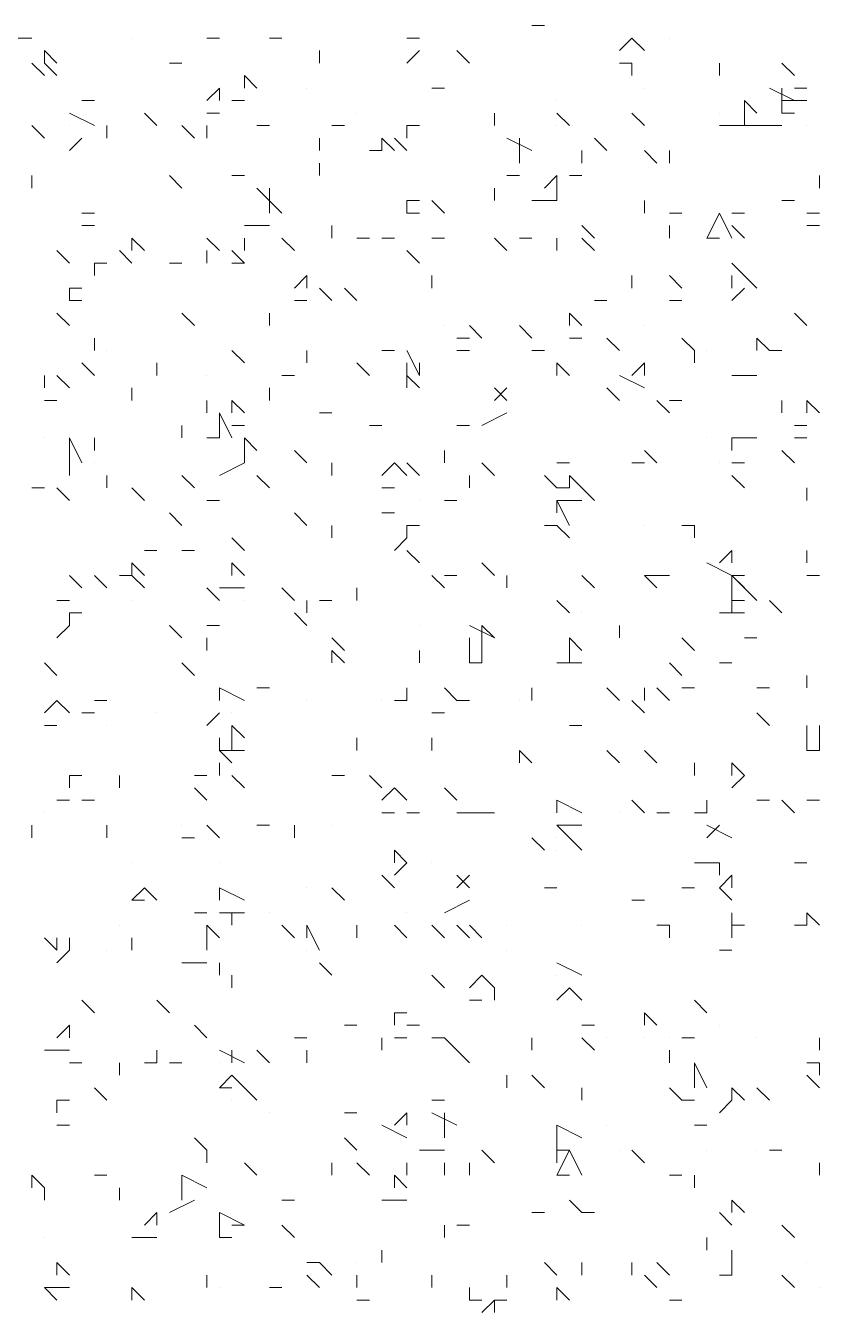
# Model space of a CAD drawing. Header units: millimetres. Extents: x 2928 to 3112, y 1220 to 1280.
# Drawn here: x 3001.0472 to 3001.2588, y 1263.9389 to 1264.2806 of the extents above; entities that cross this region are included whole.
import ezdxf

# ---------------------------------------------------------------- set-up
doc = ezdxf.new("R2010")
doc.units = ezdxf.units.MM

msp = doc.modelspace()

# ---------------------------------------------------------------- linework, layer by layer
at = {"color": 92, "linetype": 'Continuous', "lineweight": 5, "true_color": 0x00b800}
for points in [[(3001.18551, 1264.28062), (3001.18217, 1264.28062), (3001.18217, 1264.28062)], [(3001.04217, 1264.27728), (3001.04884, 1264.27728), (3001.04884, 1264.27728)], [(3001.09884, 1264.27728), (3001.0955, 1264.27728), (3001.0955, 1264.27728)], [(3001.1155, 1264.27728), (3001.11217, 1264.27728), (3001.11217, 1264.27728)], [(3001.14884, 1264.27728), (3001.15217, 1264.27728), (3001.15217, 1264.27728)], [(3001.20884, 1264.27728), (3001.20551, 1264.27395), (3001.20551, 1264.27395)], [(3001.20884, 1264.27728), (3001.21217, 1264.27395), (3001.21217, 1264.27395)], [(3001.05217, 1264.27395), (3001.0555, 1264.27062), (3001.0555, 1264.27062)], [(3001.05217, 1264.27395), (3001.05217, 1264.27062), (3001.05217, 1264.27062)], [(3001.1255, 1264.27062), (3001.1255, 1264.27395), (3001.1255, 1264.27395)], [(3001.14884, 1264.27062), (3001.15217, 1264.27395), (3001.15217, 1264.27395)], [(3001.16551, 1264.27062), (3001.16217, 1264.27395), (3001.16217, 1264.27395)], [(3001.04884, 1264.27062), (3001.05217, 1264.26728), (3001.05217, 1264.26728)], [(3001.0555, 1264.26728), (3001.05217, 1264.27062), (3001.05217, 1264.27062)], [(3001.08884, 1264.27062), (3001.0855, 1264.27062), (3001.0855, 1264.27062)], [(3001.20551, 1264.27062), (3001.20884, 1264.27062), (3001.20884, 1264.27062)], [(3001.20884, 1264.26728), (3001.20884, 1264.27062), (3001.20884, 1264.27062)], [(3001.23217, 1264.26728), (3001.23217, 1264.27062), (3001.23217, 1264.27062)], [(3001.25217, 1264.26728), (3001.24884, 1264.27062), (3001.24884, 1264.27062)], [(3001.1055, 1264.26728), (3001.10884, 1264.26395), (3001.10884, 1264.26395)], [(3001.1055, 1264.26728), (3001.1055, 1264.26395), (3001.1055, 1264.26395)], [(3001.09884, 1264.26395), (3001.0955, 1264.26062), (3001.0955, 1264.26062)], [(3001.09884, 1264.26395), (3001.09884, 1264.26062), (3001.09884, 1264.26062)], [(3001.09884, 1264.26062), (3001.09884, 1264.26395), (3001.09884, 1264.26395)], [(3001.15884, 1264.26395), (3001.15551, 1264.26395), (3001.15551, 1264.26395)], [(3001.24551, 1264.26395), (3001.25217, 1264.26062), (3001.25217, 1264.26062)], [(3001.24884, 1264.26395), (3001.24884, 1264.25728), (3001.24884, 1264.25728)], [(3001.25551, 1264.26395), (3001.25217, 1264.26395), (3001.25217, 1264.26395)], [(3001.0655, 1264.26062), (3001.06217, 1264.26062), (3001.06217, 1264.26062)], [(3001.10217, 1264.26062), (3001.1055, 1264.26062), (3001.1055, 1264.26062)], [(3001.23884, 1264.26062), (3001.24217, 1264.25728), (3001.24217, 1264.25728)], [(3001.23884, 1264.26062), (3001.23884, 1264.25395), (3001.23884, 1264.25395)], [(3001.24884, 1264.26062), (3001.25551, 1264.26062), (3001.25551, 1264.26062)], [(3001.05884, 1264.25728), (3001.0655, 1264.25395), (3001.0655, 1264.25395)], [(3001.08217, 1264.25395), (3001.07884, 1264.25728), (3001.07884, 1264.25728)], [(3001.0955, 1264.25728), (3001.09884, 1264.25728), (3001.09884, 1264.25728)], [(3001.17217, 1264.25395), (3001.17217, 1264.25728), (3001.17217, 1264.25728)], [(3001.19217, 1264.25395), (3001.18884, 1264.25728), (3001.18884, 1264.25728)], [(3001.21217, 1264.25395), (3001.20884, 1264.25728), (3001.20884, 1264.25728)], [(3001.25217, 1264.25728), (3001.24884, 1264.25728), (3001.24884, 1264.25728)], [(3001.05217, 1264.25062), (3001.04884, 1264.25395), (3001.04884, 1264.25395)], [(3001.06884, 1264.25062), (3001.06884, 1264.25395), (3001.06884, 1264.25395)], [(3001.09217, 1264.25062), (3001.08884, 1264.25395), (3001.08884, 1264.25395)], [(3001.0955, 1264.25062), (3001.0955, 1264.25395), (3001.0955, 1264.25395)], [(3001.11217, 1264.25395), (3001.10884, 1264.25395), (3001.10884, 1264.25395)], [(3001.13217, 1264.25395), (3001.12884, 1264.25395), (3001.12884, 1264.25395)], [(3001.15217, 1264.25395), (3001.14884, 1264.25395), (3001.14884, 1264.25395)], [(3001.14884, 1264.25062), (3001.14884, 1264.25395), (3001.14884, 1264.25395)], [(3001.23551, 1264.25395), (3001.23217, 1264.25395), (3001.23217, 1264.25395)], [(3001.23551, 1264.25395), (3001.24217, 1264.25395), (3001.24217, 1264.25395)], [(3001.24217, 1264.25395), (3001.24884, 1264.25395), (3001.24884, 1264.25395)], [(3001.05884, 1264.24728), (3001.06217, 1264.25062), (3001.06217, 1264.25062)], [(3001.1255, 1264.24728), (3001.1255, 1264.25062), (3001.1255, 1264.25062)], [(3001.14217, 1264.25062), (3001.14551, 1264.24728), (3001.14551, 1264.24728)], [(3001.14217, 1264.25062), (3001.14217, 1264.24728), (3001.14217, 1264.24728)], [(3001.14884, 1264.24728), (3001.14551, 1264.25062), (3001.14551, 1264.25062)], [(3001.17551, 1264.25062), (3001.18217, 1264.24728), (3001.18217, 1264.24728)], [(3001.17884, 1264.25062), (3001.17884, 1264.24395), (3001.17884, 1264.24395)], [(3001.20217, 1264.24728), (3001.19884, 1264.25062), (3001.19884, 1264.25062)], [(3001.13884, 1264.24728), (3001.14217, 1264.24728), (3001.14217, 1264.24728)], [(3001.19551, 1264.24728), (3001.19551, 1264.24395), (3001.19551, 1264.24395)], [(3001.19551, 1264.24728), (3001.19551, 1264.24395), (3001.19551, 1264.24395)], [(3001.21551, 1264.24395), (3001.21217, 1264.24728), (3001.21217, 1264.24728)], [(3001.21884, 1264.24395), (3001.21884, 1264.24728), (3001.21884, 1264.24728)], [(3001.1255, 1264.24062), (3001.1255, 1264.24395), (3001.1255, 1264.24395)], [(3001.04884, 1264.23728), (3001.04884, 1264.24062), (3001.04884, 1264.24062)], [(3001.08884, 1264.23728), (3001.0855, 1264.24062), (3001.0855, 1264.24062)], [(3001.1055, 1264.24062), (3001.10217, 1264.24062), (3001.10217, 1264.24062)], [(3001.17551, 1264.24062), (3001.17884, 1264.24062), (3001.17884, 1264.24062)], [(3001.18884, 1264.24062), (3001.18551, 1264.23728), (3001.18551, 1264.23728)], [(3001.18884, 1264.24062), (3001.18884, 1264.23395), (3001.18884, 1264.23395)], [(3001.19217, 1264.24062), (3001.19551, 1264.24062), (3001.19551, 1264.24062)], [(3001.25884, 1264.23728), (3001.25884, 1264.24062), (3001.25884, 1264.24062)], [(3001.10884, 1264.23728), (3001.1155, 1264.23062), (3001.1155, 1264.23062)], [(3001.11217, 1264.23728), (3001.11217, 1264.23062), (3001.11217, 1264.23062)], [(3001.17217, 1264.23395), (3001.17217, 1264.23728), (3001.17217, 1264.23728)], [(3001.14884, 1264.23395), (3001.15217, 1264.23395), (3001.15217, 1264.23395)], [(3001.14884, 1264.23395), (3001.14884, 1264.23062), (3001.14884, 1264.23062)], [(3001.15217, 1264.23395), (3001.14884, 1264.23395), (3001.14884, 1264.23395)], [(3001.15884, 1264.23062), (3001.15551, 1264.23395), (3001.15551, 1264.23395)], [(3001.18217, 1264.23395), (3001.18884, 1264.23395), (3001.18884, 1264.23395)], [(3001.21217, 1264.23062), (3001.21217, 1264.23395), (3001.21217, 1264.23395)], [(3001.25217, 1264.23395), (3001.24884, 1264.23395), (3001.24884, 1264.23395)], [(3001.0655, 1264.23062), (3001.06217, 1264.23062), (3001.06217, 1264.23062)], [(3001.14884, 1264.23062), (3001.15217, 1264.23062), (3001.15217, 1264.23062)], [(3001.22217, 1264.23062), (3001.21884, 1264.23062), (3001.21884, 1264.23062)], [(3001.23217, 1264.23062), (3001.22884, 1264.22395), (3001.22884, 1264.22395)], [(3001.23217, 1264.23062), (3001.23551, 1264.22395), (3001.23551, 1264.22395)], [(3001.23884, 1264.23062), (3001.23551, 1264.23062), (3001.23551, 1264.23062)], [(3001.25884, 1264.23062), (3001.25551, 1264.23062), (3001.25551, 1264.23062)], [(3001.0655, 1264.22728), (3001.06217, 1264.22728), (3001.06217, 1264.22728)], [(3001.1055, 1264.22728), (3001.11217, 1264.22728), (3001.11217, 1264.22728)], [(3001.12884, 1264.22395), (3001.12884, 1264.22728), (3001.12884, 1264.22728)], [(3001.19884, 1264.22395), (3001.19551, 1264.22728), (3001.19551, 1264.22728)], [(3001.21884, 1264.22395), (3001.21884, 1264.22728), (3001.21884, 1264.22728)], [(3001.23884, 1264.22395), (3001.23551, 1264.22728), (3001.23551, 1264.22728)], [(3001.25884, 1264.22728), (3001.25551, 1264.22728), (3001.25551, 1264.22728)], [(3001.0755, 1264.22395), (3001.07884, 1264.22062), (3001.07884, 1264.22062)], [(3001.0755, 1264.22062), (3001.0755, 1264.22395), (3001.0755, 1264.22395)], [(3001.09884, 1264.22062), (3001.0955, 1264.22395), (3001.0955, 1264.22395)], [(3001.1055, 1264.22395), (3001.1055, 1264.22062), (3001.1055, 1264.22062)], [(3001.1055, 1264.22395), (3001.1055, 1264.22062), (3001.1055, 1264.22062)], [(3001.11884, 1264.22062), (3001.1155, 1264.22395), (3001.1155, 1264.22395)], [(3001.13884, 1264.22395), (3001.13551, 1264.22395), (3001.13551, 1264.22395)], [(3001.14551, 1264.22395), (3001.14217, 1264.22395), (3001.14217, 1264.22395)], [(3001.15884, 1264.22395), (3001.15551, 1264.22395), (3001.15551, 1264.22395)], [(3001.17551, 1264.22062), (3001.17217, 1264.22395), (3001.17217, 1264.22395)], [(3001.18217, 1264.22395), (3001.17884, 1264.22395), (3001.17884, 1264.22395)], [(3001.18884, 1264.22062), (3001.18884, 1264.22395), (3001.18884, 1264.22395)], [(3001.19884, 1264.22062), (3001.19551, 1264.22395), (3001.19551, 1264.22395)], [(3001.22884, 1264.22395), (3001.23217, 1264.22395), (3001.23217, 1264.22395)], [(3001.05884, 1264.21728), (3001.0555, 1264.22062), (3001.0555, 1264.22062)], [(3001.07217, 1264.22062), (3001.0755, 1264.21728), (3001.0755, 1264.21728)], [(3001.0955, 1264.21728), (3001.0955, 1264.22062), (3001.0955, 1264.22062)], [(3001.1055, 1264.21728), (3001.10217, 1264.22062), (3001.10217, 1264.22062)], [(3001.15217, 1264.21728), (3001.14884, 1264.22062), (3001.14884, 1264.22062)], [(3001.0655, 1264.21395), (3001.0655, 1264.21728), (3001.0655, 1264.21728)], [(3001.06884, 1264.21728), (3001.0655, 1264.21728), (3001.0655, 1264.21728)], [(3001.08884, 1264.21728), (3001.0855, 1264.21728), (3001.0855, 1264.21728)], [(3001.10217, 1264.21728), (3001.1055, 1264.21728), (3001.1055, 1264.21728)], [(3001.23551, 1264.21728), (3001.24217, 1264.21062), (3001.24217, 1264.21062)], [(3001.12217, 1264.21395), (3001.11884, 1264.21062), (3001.11884, 1264.21062)], [(3001.12217, 1264.21395), (3001.12217, 1264.21062), (3001.12217, 1264.21062)], [(3001.15551, 1264.21062), (3001.15551, 1264.21395), (3001.15551, 1264.21395)], [(3001.20884, 1264.21062), (3001.20884, 1264.21395), (3001.20884, 1264.21395)], [(3001.22217, 1264.21062), (3001.21884, 1264.21395), (3001.21884, 1264.21395)], [(3001.23551, 1264.21395), (3001.23551, 1264.21062), (3001.23551, 1264.21062)], [(3001.05884, 1264.21062), (3001.06217, 1264.21062), (3001.06217, 1264.21062)], [(3001.05884, 1264.21062), (3001.05884, 1264.20728), (3001.05884, 1264.20728)], [(3001.12884, 1264.20728), (3001.1255, 1264.21062), (3001.1255, 1264.21062)], [(3001.13551, 1264.20728), (3001.13217, 1264.21062), (3001.13217, 1264.21062)], [(3001.23551, 1264.20728), (3001.23884, 1264.21062), (3001.23884, 1264.21062)], [(3001.05884, 1264.20728), (3001.06217, 1264.20728), (3001.06217, 1264.20728)], [(3001.11884, 1264.20728), (3001.12217, 1264.20728), (3001.12217, 1264.20728)], [(3001.20217, 1264.20728), (3001.19884, 1264.20728), (3001.19884, 1264.20728)], [(3001.22217, 1264.20728), (3001.21884, 1264.20728), (3001.21884, 1264.20728)], [(3001.05884, 1264.20062), (3001.0555, 1264.20395), (3001.0555, 1264.20395)], [(3001.09217, 1264.20062), (3001.08884, 1264.20395), (3001.08884, 1264.20395)], [(3001.11217, 1264.20062), (3001.11217, 1264.20395), (3001.11217, 1264.20395)], [(3001.19217, 1264.20395), (3001.19551, 1264.20062), (3001.19551, 1264.20062)], [(3001.19217, 1264.20395), (3001.19217, 1264.20062), (3001.19217, 1264.20062)], [(3001.25551, 1264.20062), (3001.25217, 1264.20395), (3001.25217, 1264.20395)], [(3001.16551, 1264.20062), (3001.16884, 1264.19728), (3001.16884, 1264.19728)], [(3001.18217, 1264.19728), (3001.17884, 1264.20062), (3001.17884, 1264.20062)], [(3001.0655, 1264.19395), (3001.0655, 1264.19728), (3001.0655, 1264.19728)], [(3001.16217, 1264.19728), (3001.16551, 1264.19728), (3001.16551, 1264.19728)], [(3001.19217, 1264.19728), (3001.19551, 1264.19728), (3001.19551, 1264.19728)], [(3001.20551, 1264.19395), (3001.20217, 1264.19728), (3001.20217, 1264.19728)], [(3001.22551, 1264.19395), (3001.22217, 1264.19728), (3001.22217, 1264.19728)], [(3001.24217, 1264.19728), (3001.24551, 1264.19395), (3001.24551, 1264.19395)], [(3001.24217, 1264.19728), (3001.24217, 1264.19395), (3001.24217, 1264.19395)], [(3001.24551, 1264.19395), (3001.24217, 1264.19728), (3001.24217, 1264.19728)], [(3001.1055, 1264.19062), (3001.10217, 1264.19395), (3001.10217, 1264.19395)], [(3001.12217, 1264.19062), (3001.12217, 1264.19395), (3001.12217, 1264.19395)], [(3001.14551, 1264.19395), (3001.14217, 1264.19395), (3001.14217, 1264.19395)], [(3001.14884, 1264.19395), (3001.15217, 1264.18728), (3001.15217, 1264.18728)], [(3001.16551, 1264.19395), (3001.16217, 1264.19395), (3001.16217, 1264.19395)], [(3001.18551, 1264.19395), (3001.18217, 1264.19395), (3001.18217, 1264.19395)], [(3001.22551, 1264.19062), (3001.22551, 1264.19395), (3001.22551, 1264.19395)], [(3001.24884, 1264.19395), (3001.24551, 1264.19395), (3001.24551, 1264.19395)], [(3001.0655, 1264.18728), (3001.06217, 1264.19062), (3001.06217, 1264.19062)], [(3001.08217, 1264.18728), (3001.08217, 1264.19062), (3001.08217, 1264.19062)], [(3001.13884, 1264.18728), (3001.13551, 1264.19062), (3001.13551, 1264.19062)], [(3001.14884, 1264.19062), (3001.14884, 1264.18728), (3001.14884, 1264.18728)], [(3001.15217, 1264.18728), (3001.15217, 1264.19062), (3001.15217, 1264.19062)], [(3001.19217, 1264.18728), (3001.18884, 1264.19062), (3001.18884, 1264.19062)], [(3001.18884, 1264.18728), (3001.18884, 1264.19062), (3001.18884, 1264.19062)], [(3001.21217, 1264.19062), (3001.20884, 1264.18728), (3001.20884, 1264.18728)], [(3001.21217, 1264.19062), (3001.21217, 1264.18728), (3001.21217, 1264.18728)], [(3001.05217, 1264.18728), (3001.05217, 1264.18395), (3001.05217, 1264.18395)], [(3001.0555, 1264.18728), (3001.05884, 1264.18395), (3001.05884, 1264.18395)], [(3001.11884, 1264.18728), (3001.1155, 1264.18728), (3001.1155, 1264.18728)], [(3001.14884, 1264.18395), (3001.14884, 1264.18728), (3001.14884, 1264.18728)], [(3001.15217, 1264.18395), (3001.14884, 1264.18728), (3001.14884, 1264.18728)], [(3001.20551, 1264.18728), (3001.21217, 1264.18395), (3001.21217, 1264.18395)], [(3001.23551, 1264.18728), (3001.24217, 1264.18728), (3001.24217, 1264.18728)], [(3001.0755, 1264.18062), (3001.0755, 1264.18395), (3001.0755, 1264.18395)], [(3001.11217, 1264.18062), (3001.11217, 1264.18395), (3001.11217, 1264.18395)], [(3001.17217, 1264.18395), (3001.17551, 1264.18062), (3001.17551, 1264.18062)], [(3001.17551, 1264.18395), (3001.17217, 1264.18062), (3001.17217, 1264.18062)], [(3001.20551, 1264.18062), (3001.20217, 1264.18395), (3001.20217, 1264.18395)], [(3001.05217, 1264.18062), (3001.0555, 1264.18062), (3001.0555, 1264.18062)], [(3001.0955, 1264.17728), (3001.0955, 1264.18062), (3001.0955, 1264.18062)], [(3001.10217, 1264.18062), (3001.1055, 1264.17728), (3001.1055, 1264.17728)], [(3001.10217, 1264.18062), (3001.10217, 1264.17728), (3001.10217, 1264.17728)], [(3001.21884, 1264.17728), (3001.21551, 1264.18062), (3001.21551, 1264.18062)], [(3001.22217, 1264.18062), (3001.21884, 1264.18062), (3001.21884, 1264.18062)], [(3001.24884, 1264.17728), (3001.24884, 1264.18062), (3001.24884, 1264.18062)], [(3001.25551, 1264.18062), (3001.25884, 1264.17728), (3001.25884, 1264.17728)], [(3001.25551, 1264.18062), (3001.25551, 1264.17728), (3001.25551, 1264.17728)], [(3001.09884, 1264.17728), (3001.10217, 1264.17062), (3001.10217, 1264.17062)], [(3001.09884, 1264.17728), (3001.09884, 1264.17062), (3001.09884, 1264.17062)], [(3001.12884, 1264.17728), (3001.1255, 1264.17728), (3001.1255, 1264.17728)], [(3001.16884, 1264.17395), (3001.17551, 1264.17728), (3001.17551, 1264.17728)], [(3001.08884, 1264.17062), (3001.08884, 1264.17395), (3001.08884, 1264.17395)], [(3001.10217, 1264.17395), (3001.1055, 1264.17395), (3001.1055, 1264.17395)], [(3001.14217, 1264.17395), (3001.13884, 1264.17395), (3001.13884, 1264.17395)], [(3001.16551, 1264.17395), (3001.16217, 1264.17395), (3001.16217, 1264.17395)], [(3001.25217, 1264.17395), (3001.25551, 1264.17395), (3001.25551, 1264.17395)], [(3001.05884, 1264.17062), (3001.06217, 1264.16395), (3001.06217, 1264.16395)], [(3001.05884, 1264.17062), (3001.05884, 1264.16395), (3001.05884, 1264.16395)], [(3001.0655, 1264.16728), (3001.0655, 1264.17062), (3001.0655, 1264.17062)], [(3001.0955, 1264.17062), (3001.09884, 1264.17062), (3001.09884, 1264.17062)], [(3001.1055, 1264.17062), (3001.10884, 1264.16728), (3001.10884, 1264.16728)], [(3001.1055, 1264.17062), (3001.1055, 1264.16395), (3001.1055, 1264.16395)], [(3001.23551, 1264.17062), (3001.24217, 1264.17062), (3001.24217, 1264.17062)], [(3001.23551, 1264.17062), (3001.23551, 1264.16728), (3001.23551, 1264.16728)], [(3001.25551, 1264.17062), (3001.25217, 1264.17062), (3001.25217, 1264.17062)], [(3001.12217, 1264.16395), (3001.11884, 1264.16728), (3001.11884, 1264.16728)], [(3001.15884, 1264.16395), (3001.15884, 1264.16728), (3001.15884, 1264.16728)], [(3001.21551, 1264.16395), (3001.21217, 1264.16728), (3001.21217, 1264.16728)], [(3001.25217, 1264.16395), (3001.24884, 1264.16728), (3001.24884, 1264.16728)], [(3001.05884, 1264.16061), (3001.05884, 1264.16395), (3001.05884, 1264.16395)], [(3001.09884, 1264.16061), (3001.1055, 1264.16395), (3001.1055, 1264.16395)], [(3001.12884, 1264.16061), (3001.12884, 1264.16395), (3001.12884, 1264.16395)], [(3001.14551, 1264.16395), (3001.14217, 1264.16061), (3001.14217, 1264.16061)], [(3001.14551, 1264.16395), (3001.14884, 1264.16061), (3001.14884, 1264.16061)], [(3001.15217, 1264.16061), (3001.14884, 1264.16395), (3001.14884, 1264.16395)], [(3001.17217, 1264.16061), (3001.16884, 1264.16395), (3001.16884, 1264.16395)], [(3001.19217, 1264.16395), (3001.18884, 1264.16395), (3001.18884, 1264.16395)], [(3001.21217, 1264.16395), (3001.20884, 1264.16395), (3001.20884, 1264.16395)], [(3001.23551, 1264.16395), (3001.23884, 1264.16395), (3001.23884, 1264.16395)], [(3001.06884, 1264.15728), (3001.06884, 1264.16061), (3001.06884, 1264.16061)], [(3001.09217, 1264.15728), (3001.08884, 1264.16061), (3001.08884, 1264.16061)], [(3001.11217, 1264.15728), (3001.10884, 1264.16061), (3001.10884, 1264.16061)], [(3001.16551, 1264.15728), (3001.16551, 1264.16061), (3001.16551, 1264.16061)], [(3001.18884, 1264.15728), (3001.18551, 1264.16061), (3001.18551, 1264.16061)], [(3001.19217, 1264.16061), (3001.19551, 1264.15728), (3001.19551, 1264.15728)], [(3001.19217, 1264.16061), (3001.19217, 1264.15728), (3001.19217, 1264.15728)], [(3001.23884, 1264.15728), (3001.23551, 1264.16061), (3001.23551, 1264.16061)], [(3001.05217, 1264.15728), (3001.04884, 1264.15728), (3001.04884, 1264.15728)], [(3001.05884, 1264.15395), (3001.0555, 1264.15728), (3001.0555, 1264.15728)], [(3001.07884, 1264.15395), (3001.0755, 1264.15728), (3001.0755, 1264.15728)], [(3001.14217, 1264.15728), (3001.14551, 1264.15728), (3001.14551, 1264.15728)], [(3001.19217, 1264.15728), (3001.18884, 1264.15728), (3001.18884, 1264.15728)], [(3001.19884, 1264.15395), (3001.19551, 1264.15728), (3001.19551, 1264.15728)], [(3001.25551, 1264.15395), (3001.25551, 1264.15728), (3001.25551, 1264.15728)], [(3001.08884, 1264.14728), (3001.0855, 1264.15061), (3001.0855, 1264.15061)], [(3001.09884, 1264.15395), (3001.0955, 1264.15395), (3001.0955, 1264.15395)], [(3001.12217, 1264.14728), (3001.11884, 1264.15061), (3001.11884, 1264.15061)], [(3001.14551, 1264.15061), (3001.14217, 1264.15061), (3001.14217, 1264.15061)], [(3001.16217, 1264.15395), (3001.15884, 1264.15395), (3001.15884, 1264.15395)], [(3001.18884, 1264.15395), (3001.19551, 1264.15395), (3001.19551, 1264.15395)], [(3001.18884, 1264.15395), (3001.19217, 1264.14728), (3001.19217, 1264.14728)], [(3001.18884, 1264.15395), (3001.18884, 1264.15061), (3001.18884, 1264.15061)], [(3001.12884, 1264.14395), (3001.12884, 1264.14728), (3001.12884, 1264.14728)], [(3001.14884, 1264.14728), (3001.15217, 1264.14728), (3001.15217, 1264.14728)], [(3001.14884, 1264.14728), (3001.14884, 1264.14395), (3001.14884, 1264.14395)], [(3001.18551, 1264.14728), (3001.18884, 1264.14728), (3001.18884, 1264.14728)], [(3001.19217, 1264.14395), (3001.18884, 1264.14728), (3001.18884, 1264.14728)], [(3001.22551, 1264.14728), (3001.22217, 1264.14728), (3001.22217, 1264.14728)], [(3001.22551, 1264.14395), (3001.22551, 1264.14728), (3001.22551, 1264.14728)], [(3001.1055, 1264.14061), (3001.10217, 1264.14395), (3001.10217, 1264.14395)], [(3001.14551, 1264.14061), (3001.14884, 1264.14395), (3001.14884, 1264.14395)], [(3001.08217, 1264.14061), (3001.07884, 1264.14061), (3001.07884, 1264.14061)], [(3001.09217, 1264.14061), (3001.08884, 1264.14061), (3001.08884, 1264.14061)], [(3001.15217, 1264.13728), (3001.14884, 1264.14061), (3001.14884, 1264.14061)], [(3001.23551, 1264.14061), (3001.23217, 1264.13728), (3001.23217, 1264.13728)], [(3001.23551, 1264.14061), (3001.23551, 1264.13728), (3001.23551, 1264.13728)], [(3001.25551, 1264.13728), (3001.25551, 1264.14061), (3001.25551, 1264.14061)], [(3001.0755, 1264.13728), (3001.07884, 1264.13395), (3001.07884, 1264.13395)], [(3001.0755, 1264.13728), (3001.0755, 1264.13395), (3001.0755, 1264.13395)], [(3001.10217, 1264.13728), (3001.1055, 1264.13395), (3001.1055, 1264.13395)], [(3001.10217, 1264.13728), (3001.10217, 1264.13395), (3001.10217, 1264.13395)], [(3001.17217, 1264.13395), (3001.16884, 1264.13728), (3001.16884, 1264.13728)], [(3001.22884, 1264.13728), (3001.23551, 1264.13395), (3001.23551, 1264.13395)], [(3001.06217, 1264.13061), (3001.05884, 1264.13395), (3001.05884, 1264.13395)], [(3001.06884, 1264.13061), (3001.0655, 1264.13395), (3001.0655, 1264.13395)], [(3001.0755, 1264.13395), (3001.07217, 1264.13395), (3001.07217, 1264.13395)], [(3001.0755, 1264.13395), (3001.07884, 1264.13061), (3001.07884, 1264.13061)], [(3001.15884, 1264.13061), (3001.15551, 1264.13395), (3001.15551, 1264.13395)], [(3001.16217, 1264.13395), (3001.15884, 1264.13395), (3001.15884, 1264.13395)], [(3001.17551, 1264.13061), (3001.17551, 1264.13395), (3001.17551, 1264.13395)], [(3001.19884, 1264.13061), (3001.19551, 1264.13395), (3001.19551, 1264.13395)], [(3001.21551, 1264.13061), (3001.21217, 1264.13395), (3001.21217, 1264.13395)], [(3001.21551, 1264.13395), (3001.21217, 1264.13395), (3001.21217, 1264.13395)], [(3001.21884, 1264.13395), (3001.21551, 1264.13395), (3001.21551, 1264.13395)], [(3001.23551, 1264.13395), (3001.24217, 1264.12728), (3001.24217, 1264.12728)], [(3001.23551, 1264.13395), (3001.23551, 1264.12728), (3001.23551, 1264.12728)], [(3001.23884, 1264.13395), (3001.23551, 1264.13395), (3001.23551, 1264.13395)], [(3001.23884, 1264.13061), (3001.23551, 1264.13395), (3001.23551, 1264.13395)], [(3001.25884, 1264.13395), (3001.25551, 1264.13395), (3001.25551, 1264.13395)], [(3001.09884, 1264.12728), (3001.0955, 1264.13061), (3001.0955, 1264.13061)], [(3001.09884, 1264.13061), (3001.1055, 1264.13061), (3001.1055, 1264.13061)], [(3001.11884, 1264.12728), (3001.1155, 1264.13061), (3001.1155, 1264.13061)], [(3001.13551, 1264.12728), (3001.13551, 1264.13061), (3001.13551, 1264.13061)], [(3001.05884, 1264.12728), (3001.0555, 1264.12728), (3001.0555, 1264.12728)], [(3001.12217, 1264.12728), (3001.12217, 1264.12395), (3001.12217, 1264.12395)], [(3001.12217, 1264.12728), (3001.12217, 1264.12395), (3001.12217, 1264.12395)], [(3001.12884, 1264.12728), (3001.1255, 1264.12728), (3001.1255, 1264.12728)], [(3001.19217, 1264.12395), (3001.18884, 1264.12728), (3001.18884, 1264.12728)], [(3001.23551, 1264.12728), (3001.23884, 1264.12728), (3001.23884, 1264.12728)], [(3001.23551, 1264.12728), (3001.23551, 1264.12395), (3001.23551, 1264.12395)], [(3001.24884, 1264.12395), (3001.24551, 1264.12728), (3001.24551, 1264.12728)], [(3001.05884, 1264.12395), (3001.06217, 1264.12395), (3001.06217, 1264.12395)], [(3001.05884, 1264.12395), (3001.05884, 1264.12061), (3001.05884, 1264.12061)], [(3001.11884, 1264.12395), (3001.12217, 1264.12061), (3001.12217, 1264.12061)], [(3001.23217, 1264.12395), (3001.23551, 1264.12395), (3001.23551, 1264.12395)], [(3001.23551, 1264.12395), (3001.23884, 1264.12395), (3001.23884, 1264.12395)], [(3001.0555, 1264.11728), (3001.05884, 1264.12061), (3001.05884, 1264.12061)], [(3001.08884, 1264.11728), (3001.0855, 1264.12061), (3001.0855, 1264.12061)], [(3001.09884, 1264.12061), (3001.0955, 1264.12061), (3001.0955, 1264.12061)], [(3001.16551, 1264.12061), (3001.17217, 1264.11728), (3001.17217, 1264.11728)], [(3001.16884, 1264.12061), (3001.16884, 1264.11395), (3001.16884, 1264.11395)], [(3001.17217, 1264.11728), (3001.16884, 1264.12061), (3001.16884, 1264.12061)], [(3001.20551, 1264.11728), (3001.20551, 1264.12061), (3001.20551, 1264.12061)], [(3001.0955, 1264.11395), (3001.0955, 1264.11728), (3001.0955, 1264.11728)], [(3001.13217, 1264.11395), (3001.12884, 1264.11728), (3001.12884, 1264.11728)], [(3001.16551, 1264.11728), (3001.16551, 1264.11061), (3001.16551, 1264.11061)], [(3001.16884, 1264.11728), (3001.16884, 1264.11061), (3001.16884, 1264.11061)], [(3001.19217, 1264.11728), (3001.19551, 1264.11395), (3001.19551, 1264.11395)], [(3001.19217, 1264.11728), (3001.19217, 1264.11061), (3001.19217, 1264.11061)], [(3001.22551, 1264.11395), (3001.22217, 1264.11728), (3001.22217, 1264.11728)], [(3001.24217, 1264.11728), (3001.23884, 1264.11728), (3001.23884, 1264.11728)], [(3001.13217, 1264.11061), (3001.12884, 1264.11395), (3001.12884, 1264.11395)], [(3001.12884, 1264.11061), (3001.12884, 1264.11395), (3001.12884, 1264.11395)], [(3001.15217, 1264.11061), (3001.15217, 1264.11395), (3001.15217, 1264.11395)], [(3001.0555, 1264.10728), (3001.05217, 1264.11061), (3001.05217, 1264.11061)], [(3001.09217, 1264.10728), (3001.08884, 1264.11061), (3001.08884, 1264.11061)], [(3001.16551, 1264.11061), (3001.16884, 1264.11061), (3001.16884, 1264.11061)], [(3001.16551, 1264.11061), (3001.16884, 1264.11061), (3001.16884, 1264.11061)], [(3001.18884, 1264.11061), (3001.19551, 1264.11061), (3001.19551, 1264.11061)], [(3001.22217, 1264.10728), (3001.21884, 1264.11061), (3001.21884, 1264.11061)], [(3001.23551, 1264.11061), (3001.23217, 1264.11061), (3001.23217, 1264.11061)], [(3001.25551, 1264.10395), (3001.25551, 1264.10728), (3001.25551, 1264.10728)], [(3001.09884, 1264.10395), (3001.1055, 1264.10061), (3001.1055, 1264.10061)], [(3001.09884, 1264.10395), (3001.09884, 1264.10061), (3001.09884, 1264.10061)], [(3001.11217, 1264.10395), (3001.10884, 1264.10395), (3001.10884, 1264.10395)], [(3001.14884, 1264.10395), (3001.14884, 1264.10061), (3001.14884, 1264.10061)], [(3001.16217, 1264.10061), (3001.15884, 1264.10395), (3001.15884, 1264.10395)], [(3001.18217, 1264.10061), (3001.18217, 1264.10395), (3001.18217, 1264.10395)], [(3001.20551, 1264.10061), (3001.20217, 1264.10395), (3001.20217, 1264.10395)], [(3001.21217, 1264.10395), (3001.21217, 1264.10061), (3001.21217, 1264.10061)], [(3001.21217, 1264.10395), (3001.21217, 1264.10061), (3001.21217, 1264.10061)], [(3001.21884, 1264.10061), (3001.21551, 1264.10395), (3001.21551, 1264.10395)], [(3001.22551, 1264.10395), (3001.22217, 1264.10395), (3001.22217, 1264.10395)], [(3001.24551, 1264.10395), (3001.24217, 1264.10395), (3001.24217, 1264.10395)], [(3001.0555, 1264.10061), (3001.05217, 1264.09728), (3001.05217, 1264.09728)], [(3001.0555, 1264.10061), (3001.05884, 1264.09728), (3001.05884, 1264.09728)], [(3001.06884, 1264.10061), (3001.0655, 1264.10061), (3001.0655, 1264.10061)], [(3001.14551, 1264.10061), (3001.14884, 1264.10061), (3001.14884, 1264.10061)], [(3001.16551, 1264.10061), (3001.16217, 1264.10061), (3001.16217, 1264.10061)], [(3001.20884, 1264.10061), (3001.21217, 1264.09728), (3001.21217, 1264.09728)], [(3001.0655, 1264.09728), (3001.06217, 1264.09728), (3001.06217, 1264.09728)], [(3001.0955, 1264.09395), (3001.09884, 1264.09728), (3001.09884, 1264.09728)], [(3001.15884, 1264.09728), (3001.15551, 1264.09728), (3001.15551, 1264.09728)], [(3001.24551, 1264.09395), (3001.24217, 1264.09728), (3001.24217, 1264.09728)], [(3001.05217, 1264.09395), (3001.0555, 1264.09395), (3001.0555, 1264.09395)], [(3001.10217, 1264.09395), (3001.1055, 1264.09061), (3001.1055, 1264.09061)], [(3001.10217, 1264.09395), (3001.10217, 1264.08728), (3001.10217, 1264.08728)], [(3001.19551, 1264.09395), (3001.19217, 1264.09395), (3001.19217, 1264.09395)], [(3001.25551, 1264.09395), (3001.25551, 1264.08728), (3001.25551, 1264.08728)], [(3001.25884, 1264.09395), (3001.25884, 1264.08728), (3001.25884, 1264.08728)], [(3001.09884, 1264.08728), (3001.09884, 1264.09061), (3001.09884, 1264.09061)], [(3001.13551, 1264.08728), (3001.13551, 1264.09061), (3001.13551, 1264.09061)], [(3001.15551, 1264.08728), (3001.15551, 1264.09061), (3001.15551, 1264.09061)], [(3001.25551, 1264.08728), (3001.25551, 1264.09061), (3001.25551, 1264.09061)], [(3001.09884, 1264.08728), (3001.1055, 1264.08728), (3001.1055, 1264.08728)], [(3001.09884, 1264.08728), (3001.10217, 1264.08395), (3001.10217, 1264.08395)], [(3001.18217, 1264.08395), (3001.17884, 1264.08728), (3001.17884, 1264.08728)], [(3001.17884, 1264.08395), (3001.17884, 1264.08728), (3001.17884, 1264.08728)], [(3001.20551, 1264.08395), (3001.20217, 1264.08728), (3001.20217, 1264.08728)], [(3001.21551, 1264.08395), (3001.21217, 1264.08728), (3001.21217, 1264.08728)], [(3001.25551, 1264.08728), (3001.25884, 1264.08728), (3001.25884, 1264.08728)], [(3001.09884, 1264.08395), (3001.09884, 1264.08061), (3001.09884, 1264.08061)], [(3001.22551, 1264.08061), (3001.22551, 1264.08395), (3001.22551, 1264.08395)], [(3001.23551, 1264.08395), (3001.23884, 1264.08061), (3001.23884, 1264.08061)], [(3001.23551, 1264.08395), (3001.23551, 1264.08061), (3001.23551, 1264.08061)], [(3001.05884, 1264.08061), (3001.06217, 1264.08061), (3001.06217, 1264.08061)], [(3001.05884, 1264.08061), (3001.05884, 1264.07728), (3001.05884, 1264.07728)], [(3001.07217, 1264.07728), (3001.07217, 1264.08061), (3001.07217, 1264.08061)], [(3001.0955, 1264.08061), (3001.09217, 1264.08061), (3001.09217, 1264.08061)], [(3001.1055, 1264.07728), (3001.10217, 1264.08061), (3001.10217, 1264.08061)], [(3001.13217, 1264.08061), (3001.12884, 1264.08061), (3001.12884, 1264.08061)], [(3001.14217, 1264.07728), (3001.13884, 1264.08061), (3001.13884, 1264.08061)], [(3001.23551, 1264.07728), (3001.23884, 1264.08061), (3001.23884, 1264.08061)], [(3001.0955, 1264.07395), (3001.09217, 1264.07728), (3001.09217, 1264.07728)], [(3001.14551, 1264.07728), (3001.14217, 1264.07395), (3001.14217, 1264.07395)], [(3001.14551, 1264.07728), (3001.14884, 1264.07395), (3001.14884, 1264.07395)], [(3001.16217, 1264.07395), (3001.15884, 1264.07728), (3001.15884, 1264.07728)], [(3001.0555, 1264.07395), (3001.05884, 1264.07395), (3001.05884, 1264.07395)], [(3001.0655, 1264.07395), (3001.06217, 1264.07395), (3001.06217, 1264.07395)], [(3001.18884, 1264.07395), (3001.19551, 1264.07061), (3001.19551, 1264.07061)], [(3001.18884, 1264.07395), (3001.18884, 1264.07061), (3001.18884, 1264.07061)], [(3001.21217, 1264.07061), (3001.20884, 1264.07395), (3001.20884, 1264.07395)], [(3001.22884, 1264.07061), (3001.22884, 1264.07395), (3001.22884, 1264.07395)], [(3001.24551, 1264.07395), (3001.24217, 1264.07395), (3001.24217, 1264.07395)], [(3001.25217, 1264.07061), (3001.24884, 1264.07395), (3001.24884, 1264.07395)], [(3001.25884, 1264.07395), (3001.25551, 1264.07395), (3001.25551, 1264.07395)], [(3001.14217, 1264.07061), (3001.14551, 1264.07061), (3001.14551, 1264.07061)], [(3001.15217, 1264.07061), (3001.14884, 1264.07061), (3001.14884, 1264.07061)], [(3001.16551, 1264.07061), (3001.16217, 1264.07061), (3001.16217, 1264.07061)], [(3001.16884, 1264.07061), (3001.16551, 1264.07061), (3001.16551, 1264.07061)], [(3001.17217, 1264.07061), (3001.16884, 1264.07061), (3001.16884, 1264.07061)], [(3001.21884, 1264.07061), (3001.21551, 1264.07061), (3001.21551, 1264.07061)], [(3001.22884, 1264.07061), (3001.22551, 1264.07061), (3001.22551, 1264.07061)], [(3001.04884, 1264.06395), (3001.04884, 1264.06728), (3001.04884, 1264.06728)], [(3001.06884, 1264.06395), (3001.06884, 1264.06728), (3001.06884, 1264.06728)], [(3001.09884, 1264.06395), (3001.0955, 1264.06728), (3001.0955, 1264.06728)], [(3001.11217, 1264.06728), (3001.10884, 1264.06728), (3001.10884, 1264.06728)], [(3001.11884, 1264.06395), (3001.11884, 1264.06728), (3001.11884, 1264.06728)], [(3001.18884, 1264.06728), (3001.19551, 1264.06728), (3001.19551, 1264.06728)], [(3001.18884, 1264.06728), (3001.19217, 1264.06395), (3001.19217, 1264.06395)], [(3001.22884, 1264.06728), (3001.23551, 1264.06395), (3001.23551, 1264.06395)], [(3001.23217, 1264.06728), (3001.22884, 1264.06395), (3001.22884, 1264.06395)], [(3001.09217, 1264.06395), (3001.08884, 1264.06395), (3001.08884, 1264.06395)], [(3001.18551, 1264.06061), (3001.18217, 1264.06395), (3001.18217, 1264.06395)], [(3001.19551, 1264.06061), (3001.19217, 1264.06395), (3001.19217, 1264.06395)], [(3001.14551, 1264.06061), (3001.14884, 1264.05728), (3001.14884, 1264.05728)], [(3001.14551, 1264.06061), (3001.14551, 1264.05728), (3001.14551, 1264.05728)], [(3001.14551, 1264.05395), (3001.14884, 1264.05728), (3001.14884, 1264.05728)], [(3001.22551, 1264.05728), (3001.23217, 1264.05728), (3001.23217, 1264.05728)], [(3001.23217, 1264.05395), (3001.23217, 1264.05728), (3001.23217, 1264.05728)], [(3001.25551, 1264.05728), (3001.25217, 1264.05728), (3001.25217, 1264.05728)], [(3001.14551, 1264.05061), (3001.14217, 1264.05395), (3001.14217, 1264.05395)], [(3001.16217, 1264.05395), (3001.16551, 1264.05061), (3001.16551, 1264.05061)], [(3001.16551, 1264.05395), (3001.16217, 1264.05061), (3001.16217, 1264.05061)], [(3001.23551, 1264.05395), (3001.23217, 1264.05061), (3001.23217, 1264.05061)], [(3001.23551, 1264.05395), (3001.23551, 1264.05061), (3001.23551, 1264.05061)], [(3001.07884, 1264.05061), (3001.0755, 1264.04728), (3001.0755, 1264.04728)], [(3001.07884, 1264.05061), (3001.08217, 1264.04728), (3001.08217, 1264.04728)], [(3001.09884, 1264.05061), (3001.1055, 1264.04728), (3001.1055, 1264.04728)], [(3001.09884, 1264.05061), (3001.09884, 1264.04728), (3001.09884, 1264.04728)], [(3001.13217, 1264.04728), (3001.12884, 1264.05061), (3001.12884, 1264.05061)], [(3001.18884, 1264.05061), (3001.18551, 1264.05061), (3001.18551, 1264.05061)], [(3001.22551, 1264.05061), (3001.22217, 1264.05061), (3001.22217, 1264.05061)], [(3001.23217, 1264.05061), (3001.23551, 1264.04728), (3001.23551, 1264.04728)], [(3001.0755, 1264.04728), (3001.07884, 1264.04728), (3001.07884, 1264.04728)], [(3001.15884, 1264.04395), (3001.16551, 1264.04728), (3001.16551, 1264.04728)], [(3001.21217, 1264.04728), (3001.20884, 1264.04728), (3001.20884, 1264.04728)], [(3001.0955, 1264.04395), (3001.09217, 1264.04395), (3001.09217, 1264.04395)], [(3001.09884, 1264.04395), (3001.1055, 1264.04395), (3001.1055, 1264.04395)], [(3001.10217, 1264.04061), (3001.10217, 1264.04395), (3001.10217, 1264.04395)], [(3001.23551, 1264.04061), (3001.23551, 1264.04395), (3001.23551, 1264.04395)], [(3001.25884, 1264.04061), (3001.25551, 1264.04395), (3001.25551, 1264.04395)], [(3001.25551, 1264.04061), (3001.25551, 1264.04395), (3001.25551, 1264.04395)], [(3001.25884, 1264.04061), (3001.25551, 1264.04395), (3001.25551, 1264.04395)], [(3001.0955, 1264.04061), (3001.09884, 1264.03728), (3001.09884, 1264.03728)], [(3001.0955, 1264.04061), (3001.0955, 1264.03395), (3001.0955, 1264.03395)], [(3001.11884, 1264.03728), (3001.1155, 1264.04061), (3001.1155, 1264.04061)], [(3001.12217, 1264.04061), (3001.1255, 1264.03395), (3001.1255, 1264.03395)], [(3001.12217, 1264.04061), (3001.12217, 1264.03728), (3001.12217, 1264.03728)], [(3001.13551, 1264.03728), (3001.13551, 1264.04061), (3001.13551, 1264.04061)], [(3001.14884, 1264.03728), (3001.14551, 1264.04061), (3001.14551, 1264.04061)], [(3001.15884, 1264.03728), (3001.15551, 1264.04061), (3001.15551, 1264.04061)], [(3001.16551, 1264.03728), (3001.16217, 1264.04061), (3001.16217, 1264.04061)], [(3001.16884, 1264.03728), (3001.16551, 1264.04061), (3001.16551, 1264.04061)], [(3001.21884, 1264.04061), (3001.21551, 1264.04061), (3001.21551, 1264.04061)], [(3001.21884, 1264.03728), (3001.21884, 1264.04061), (3001.21884, 1264.04061)], [(3001.23551, 1264.04061), (3001.23884, 1264.04061), (3001.23884, 1264.04061)], [(3001.23551, 1264.04061), (3001.23551, 1264.03728), (3001.23551, 1264.03728)], [(3001.25551, 1264.04061), (3001.25217, 1264.04061), (3001.25217, 1264.04061)], [(3001.0555, 1264.03395), (3001.05217, 1264.03728), (3001.05217, 1264.03728)], [(3001.0555, 1264.03728), (3001.0555, 1264.03395), (3001.0555, 1264.03395)], [(3001.05884, 1264.03728), (3001.05884, 1264.03395), (3001.05884, 1264.03395)], [(3001.0755, 1264.03395), (3001.0755, 1264.03728), (3001.0755, 1264.03728)], [(3001.0955, 1264.03395), (3001.0955, 1264.03728), (3001.0955, 1264.03728)], [(3001.0555, 1264.03061), (3001.05884, 1264.03395), (3001.05884, 1264.03395)], [(3001.23217, 1264.03395), (3001.23551, 1264.03395), (3001.23551, 1264.03395)], [(3001.08884, 1264.03061), (3001.0955, 1264.03061), (3001.0955, 1264.03061)], [(3001.09884, 1264.02728), (3001.09884, 1264.03061), (3001.09884, 1264.03061)], [(3001.12884, 1264.02728), (3001.1255, 1264.03061), (3001.1255, 1264.03061)], [(3001.18884, 1264.03061), (3001.19551, 1264.02728), (3001.19551, 1264.02728)], [(3001.10217, 1264.02395), (3001.10217, 1264.02728), (3001.10217, 1264.02728)], [(3001.15884, 1264.02395), (3001.15551, 1264.02728), (3001.15551, 1264.02728)], [(3001.16884, 1264.02728), (3001.16551, 1264.02395), (3001.16551, 1264.02395)], [(3001.16884, 1264.02728), (3001.17217, 1264.02395), (3001.17217, 1264.02395)], [(3001.17217, 1264.02061), (3001.17217, 1264.02395), (3001.17217, 1264.02395)], [(3001.18884, 1264.02061), (3001.19217, 1264.02395), (3001.19217, 1264.02395)], [(3001.19551, 1264.02061), (3001.19217, 1264.02395), (3001.19217, 1264.02395)], [(3001.0655, 1264.01728), (3001.06217, 1264.02061), (3001.06217, 1264.02061)], [(3001.0855, 1264.01728), (3001.08217, 1264.02061), (3001.08217, 1264.02061)], [(3001.16551, 1264.02061), (3001.16884, 1264.02061), (3001.16884, 1264.02061)], [(3001.22884, 1264.01728), (3001.22551, 1264.02061), (3001.22551, 1264.02061)], [(3001.05884, 1264.01395), (3001.0555, 1264.01061), (3001.0555, 1264.01061)], [(3001.05884, 1264.01395), (3001.05884, 1264.01061), (3001.05884, 1264.01061)], [(3001.0955, 1264.01061), (3001.09217, 1264.01395), (3001.09217, 1264.01395)], [(3001.13551, 1264.01395), (3001.13217, 1264.01395), (3001.13217, 1264.01395)], [(3001.14551, 1264.01728), (3001.14884, 1264.01728), (3001.14884, 1264.01728)], [(3001.14551, 1264.01728), (3001.14551, 1264.01395), (3001.14551, 1264.01395)], [(3001.15217, 1264.01395), (3001.14884, 1264.01395), (3001.14884, 1264.01395)], [(3001.19884, 1264.01395), (3001.19551, 1264.01395), (3001.19551, 1264.01395)], [(3001.21217, 1264.01728), (3001.21551, 1264.01395), (3001.21551, 1264.01395)], [(3001.21217, 1264.01728), (3001.21217, 1264.01395), (3001.21217, 1264.01395)], [(3001.12217, 1264.01061), (3001.11884, 1264.01061), (3001.11884, 1264.01061)], [(3001.14217, 1264.00728), (3001.14217, 1264.01061), (3001.14217, 1264.01061)], [(3001.14551, 1264.01061), (3001.14884, 1264.01061), (3001.14884, 1264.01061)], [(3001.15884, 1264.01061), (3001.15551, 1264.01061), (3001.15551, 1264.01061)], [(3001.16217, 1264.00728), (3001.15884, 1264.01061), (3001.15884, 1264.01061)], [(3001.18217, 1264.00728), (3001.18217, 1264.01061), (3001.18217, 1264.01061)], [(3001.19884, 1264.00728), (3001.19551, 1264.01061), (3001.19551, 1264.01061)], [(3001.22551, 1264.01061), (3001.22217, 1264.01061), (3001.22217, 1264.01061)], [(3001.25884, 1264.00728), (3001.25884, 1264.01061), (3001.25884, 1264.01061)], [(3001.05217, 1264.00728), (3001.05884, 1264.00728), (3001.05884, 1264.00728)], [(3001.08217, 1264.00395), (3001.08217, 1264.00728), (3001.08217, 1264.00728)], [(3001.09884, 1264.00728), (3001.1055, 1264.00395), (3001.1055, 1264.00395)], [(3001.10217, 1264.00395), (3001.10217, 1264.00728), (3001.10217, 1264.00728)], [(3001.11217, 1264.00395), (3001.10884, 1264.00728), (3001.10884, 1264.00728)], [(3001.12217, 1264.00395), (3001.12217, 1264.00728), (3001.12217, 1264.00728)], [(3001.16551, 1264.00395), (3001.16217, 1264.00728), (3001.16217, 1264.00728)], [(3001.21884, 1264.00395), (3001.21884, 1264.00728), (3001.21884, 1264.00728)], [(3001.06217, 1264.00395), (3001.05884, 1264.00395), (3001.05884, 1264.00395)], [(3001.07217, 1264.00061), (3001.07217, 1264.00395), (3001.07217, 1264.00395)], [(3001.08217, 1264.00395), (3001.07884, 1264.00395), (3001.07884, 1264.00395)], [(3001.08884, 1264.00395), (3001.0855, 1264.00395), (3001.0855, 1264.00395)], [(3001.22551, 1264.00395), (3001.22884, 1263.99728), (3001.22884, 1263.99728)], [(3001.22551, 1264.00395), (3001.22551, 1263.99728), (3001.22551, 1263.99728)], [(3001.25884, 1264.00395), (3001.25551, 1264.00395), (3001.25551, 1264.00395)], [(3001.25884, 1264.00395), (3001.25884, 1264.00061), (3001.25884, 1264.00061)], [(3001.09884, 1263.99728), (3001.10217, 1264.00061), (3001.10217, 1264.00061)], [(3001.10217, 1264.00061), (3001.09884, 1263.99728), (3001.09884, 1263.99728)], [(3001.10217, 1264.00061), (3001.1055, 1263.99728), (3001.1055, 1263.99728)], [(3001.17551, 1263.99728), (3001.17551, 1264.00061), (3001.17551, 1264.00061)], [(3001.18551, 1263.99728), (3001.18217, 1264.00061), (3001.18217, 1264.00061)], [(3001.25551, 1264.00061), (3001.25884, 1263.99728), (3001.25884, 1263.99728)], [(3001.06884, 1263.99395), (3001.0655, 1263.99728), (3001.0655, 1263.99728)], [(3001.09884, 1263.99728), (3001.10217, 1263.99728), (3001.10217, 1263.99728)], [(3001.10884, 1263.99395), (3001.1055, 1263.99728), (3001.1055, 1263.99728)], [(3001.19551, 1263.99395), (3001.19551, 1263.99728), (3001.19551, 1263.99728)], [(3001.22217, 1263.99395), (3001.21884, 1263.99728), (3001.21884, 1263.99728)], [(3001.23551, 1263.99728), (3001.23884, 1263.99395), (3001.23884, 1263.99395)], [(3001.23551, 1263.99728), (3001.23551, 1263.99395), (3001.23551, 1263.99395)], [(3001.24551, 1263.99395), (3001.24217, 1263.99728), (3001.24217, 1263.99728)], [(3001.0555, 1263.99395), (3001.05884, 1263.99395), (3001.05884, 1263.99395)], [(3001.0555, 1263.99395), (3001.0555, 1263.99061), (3001.0555, 1263.99061)], [(3001.15884, 1263.99395), (3001.15551, 1263.99395), (3001.15551, 1263.99395)], [(3001.22217, 1263.99395), (3001.22551, 1263.99395), (3001.22551, 1263.99395)], [(3001.23217, 1263.99061), (3001.23551, 1263.99395), (3001.23551, 1263.99395)], [(3001.13551, 1263.99061), (3001.13217, 1263.99061), (3001.13217, 1263.99061)], [(3001.14884, 1263.99061), (3001.14551, 1263.98728), (3001.14551, 1263.98728)], [(3001.14884, 1263.99061), (3001.14884, 1263.98728), (3001.14884, 1263.98728)], [(3001.15551, 1263.99061), (3001.16217, 1263.98728), (3001.16217, 1263.98728)], [(3001.15884, 1263.99061), (3001.15884, 1263.98395), (3001.15884, 1263.98395)], [(3001.0555, 1263.98728), (3001.05884, 1263.98728), (3001.05884, 1263.98728)], [(3001.14217, 1263.98728), (3001.14884, 1263.98395), (3001.14884, 1263.98395)], [(3001.18884, 1263.98728), (3001.19551, 1263.98395), (3001.19551, 1263.98395)], [(3001.18884, 1263.98728), (3001.18884, 1263.98061), (3001.18884, 1263.98061)], [(3001.22884, 1263.98728), (3001.22551, 1263.98728), (3001.22551, 1263.98728)], [(3001.0955, 1263.98061), (3001.09217, 1263.98395), (3001.09217, 1263.98395)], [(3001.13551, 1263.98061), (3001.13217, 1263.98395), (3001.13217, 1263.98395)], [(3001.0955, 1263.97728), (3001.0955, 1263.98061), (3001.0955, 1263.98061)], [(3001.15217, 1263.98061), (3001.15884, 1263.98061), (3001.15884, 1263.98061)], [(3001.17217, 1263.97728), (3001.16884, 1263.98061), (3001.16884, 1263.98061)], [(3001.18884, 1263.98061), (3001.19217, 1263.98061), (3001.19217, 1263.98061)], [(3001.19217, 1263.98061), (3001.18884, 1263.97395), (3001.18884, 1263.97395)], [(3001.18884, 1263.97728), (3001.18884, 1263.98061), (3001.18884, 1263.98061)], [(3001.19217, 1263.98061), (3001.19551, 1263.97395), (3001.19551, 1263.97395)], [(3001.21217, 1263.97728), (3001.20884, 1263.98061), (3001.20884, 1263.98061)], [(3001.24884, 1263.98061), (3001.24551, 1263.98061), (3001.24551, 1263.98061)], [(3001.10884, 1263.97395), (3001.1055, 1263.97728), (3001.1055, 1263.97728)], [(3001.12884, 1263.97395), (3001.12884, 1263.97728), (3001.12884, 1263.97728)], [(3001.12884, 1263.97395), (3001.12884, 1263.97728), (3001.12884, 1263.97728)], [(3001.13884, 1263.97395), (3001.13551, 1263.97728), (3001.13551, 1263.97728)], [(3001.14884, 1263.97395), (3001.14884, 1263.97728), (3001.14884, 1263.97728)], [(3001.15884, 1263.97395), (3001.15884, 1263.97728), (3001.15884, 1263.97728)], [(3001.16551, 1263.97395), (3001.16551, 1263.97728), (3001.16551, 1263.97728)], [(3001.25884, 1263.97395), (3001.25884, 1263.97728), (3001.25884, 1263.97728)], [(3001.04884, 1263.97061), (3001.04884, 1263.97395), (3001.04884, 1263.97395)], [(3001.05217, 1263.97061), (3001.04884, 1263.97395), (3001.04884, 1263.97395)], [(3001.06884, 1263.97395), (3001.0655, 1263.97395), (3001.0655, 1263.97395)], [(3001.08884, 1263.97395), (3001.0955, 1263.97061), (3001.0955, 1263.97061)], [(3001.08884, 1263.97395), (3001.08884, 1263.97061), (3001.08884, 1263.97061)], [(3001.14551, 1263.97395), (3001.14884, 1263.97061), (3001.14884, 1263.97061)], [(3001.14551, 1263.97395), (3001.14551, 1263.97061), (3001.14551, 1263.97061)], [(3001.18884, 1263.97395), (3001.19217, 1263.97395), (3001.19217, 1263.97395)], [(3001.22217, 1263.97395), (3001.21884, 1263.97395), (3001.21884, 1263.97395)], [(3001.22551, 1263.97061), (3001.22551, 1263.97395), (3001.22551, 1263.97395)], [(3001.05217, 1263.96728), (3001.05217, 1263.97061), (3001.05217, 1263.97061)], [(3001.07217, 1263.96728), (3001.07217, 1263.97061), (3001.07217, 1263.97061)], [(3001.08884, 1263.96728), (3001.08884, 1263.97061), (3001.08884, 1263.97061)], [(3001.0855, 1263.96395), (3001.09217, 1263.96728), (3001.09217, 1263.96728)], [(3001.11884, 1263.96728), (3001.1155, 1263.96728), (3001.1155, 1263.96728)], [(3001.14217, 1263.96728), (3001.14884, 1263.96728), (3001.14884, 1263.96728)], [(3001.19551, 1263.96395), (3001.19217, 1263.96728), (3001.19217, 1263.96728)], [(3001.23551, 1263.96728), (3001.23884, 1263.96395), (3001.23884, 1263.96395)], [(3001.23551, 1263.96728), (3001.23551, 1263.96395), (3001.23551, 1263.96395)], [(3001.08217, 1263.96395), (3001.07884, 1263.96061), (3001.07884, 1263.96061)], [(3001.08217, 1263.96395), (3001.08217, 1263.96061), (3001.08217, 1263.96061)], [(3001.09884, 1263.96395), (3001.1055, 1263.96061), (3001.1055, 1263.96061)], [(3001.09884, 1263.96395), (3001.09884, 1263.95728), (3001.09884, 1263.95728)], [(3001.18551, 1263.96395), (3001.18217, 1263.96395), (3001.18217, 1263.96395)], [(3001.19884, 1263.96395), (3001.19551, 1263.96395), (3001.19551, 1263.96395)], [(3001.23217, 1263.96395), (3001.23551, 1263.96061), (3001.23551, 1263.96061)], [(3001.1055, 1263.96061), (3001.10217, 1263.96061), (3001.10217, 1263.96061)], [(3001.11884, 1263.95728), (3001.1155, 1263.96061), (3001.1155, 1263.96061)], [(3001.15884, 1263.95728), (3001.15884, 1263.96061), (3001.15884, 1263.96061)], [(3001.16551, 1263.96061), (3001.16217, 1263.96061), (3001.16217, 1263.96061)], [(3001.25217, 1263.95728), (3001.24884, 1263.96061), (3001.24884, 1263.96061)], [(3001.0755, 1263.95728), (3001.08217, 1263.95728), (3001.08217, 1263.95728)], [(3001.09884, 1263.95728), (3001.10217, 1263.95728), (3001.10217, 1263.95728)], [(3001.22884, 1263.95395), (3001.22884, 1263.95728), (3001.22884, 1263.95728)], [(3001.14217, 1263.95061), (3001.14217, 1263.95395), (3001.14217, 1263.95395)], [(3001.23551, 1263.95395), (3001.23551, 1263.95061), (3001.23551, 1263.95061)], [(3001.23551, 1263.95395), (3001.23551, 1263.95061), (3001.23551, 1263.95061)], [(3001.0555, 1263.95061), (3001.05884, 1263.94728), (3001.05884, 1263.94728)], [(3001.0555, 1263.95061), (3001.0555, 1263.94728), (3001.0555, 1263.94728)], [(3001.1255, 1263.95061), (3001.12217, 1263.95061), (3001.12217, 1263.95061)], [(3001.1255, 1263.95061), (3001.12884, 1263.94728), (3001.12884, 1263.94728)], [(3001.18884, 1263.94728), (3001.18551, 1263.95061), (3001.18551, 1263.95061)], [(3001.19551, 1263.94728), (3001.19551, 1263.95061), (3001.19551, 1263.95061)], [(3001.20884, 1263.94728), (3001.20884, 1263.95061), (3001.20884, 1263.95061)], [(3001.21884, 1263.94728), (3001.21551, 1263.95061), (3001.21551, 1263.95061)], [(3001.23551, 1263.94728), (3001.23551, 1263.95061), (3001.23551, 1263.95061)], [(3001.0955, 1263.94395), (3001.0955, 1263.94728), (3001.0955, 1263.94728)], [(3001.12217, 1263.94728), (3001.1255, 1263.94395), (3001.1255, 1263.94395)], [(3001.13551, 1263.94395), (3001.13551, 1263.94728), (3001.13551, 1263.94728)], [(3001.15551, 1263.94395), (3001.15551, 1263.94728), (3001.15551, 1263.94728)], [(3001.17551, 1263.94395), (3001.17551, 1263.94728), (3001.17551, 1263.94728)], [(3001.21551, 1263.94395), (3001.21217, 1263.94728), (3001.21217, 1263.94728)], [(3001.23217, 1263.94728), (3001.23551, 1263.94728), (3001.23551, 1263.94728)], [(3001.25217, 1263.94395), (3001.24884, 1263.94728), (3001.24884, 1263.94728)], [(3001.05217, 1263.94395), (3001.05884, 1263.94395), (3001.05884, 1263.94395)], [(3001.0555, 1263.94061), (3001.05217, 1263.94395), (3001.05217, 1263.94395)], [(3001.0755, 1263.94061), (3001.0755, 1263.94395), (3001.0755, 1263.94395)], [(3001.07884, 1263.94061), (3001.0755, 1263.94395), (3001.0755, 1263.94395)], [(3001.1155, 1263.94395), (3001.11217, 1263.94395), (3001.11217, 1263.94395)], [(3001.16551, 1263.94061), (3001.16551, 1263.94395), (3001.16551, 1263.94395)], [(3001.18884, 1263.94395), (3001.19217, 1263.94061), (3001.19217, 1263.94061)], [(3001.18884, 1263.94395), (3001.18884, 1263.94061), (3001.18884, 1263.94061)], [(3001.13884, 1263.94061), (3001.13551, 1263.94061), (3001.13551, 1263.94061)], [(3001.16884, 1263.94061), (3001.16551, 1263.94061), (3001.16551, 1263.94061)], [(3001.17217, 1263.94061), (3001.16884, 1263.93728), (3001.16884, 1263.93728)], [(3001.17217, 1263.94061), (3001.17217, 1263.93728), (3001.17217, 1263.93728)], [(3001.17551, 1263.94061), (3001.17217, 1263.94061), (3001.17217, 1263.94061)], [(3001.22217, 1263.94061), (3001.21884, 1263.94061), (3001.21884, 1263.94061)]]:
    msp.add_lwpolyline(points, dxfattribs=at)
for points in [[(3001.0755, 1264.27728), (3001.0755, 1264.27728)], [(3001.14884, 1264.27728), (3001.14884, 1264.27728)], [(3001.21884, 1264.27728), (3001.21884, 1264.27728)], [(3001.12217, 1264.26395), (3001.12217, 1264.26395)], [(3001.21217, 1264.26395), (3001.21217, 1264.26395)], [(3001.21217, 1264.26395), (3001.21217, 1264.26395)], [(3001.24884, 1264.26395), (3001.24884, 1264.26395)], [(3001.25551, 1264.26395), (3001.25551, 1264.26395)], [(3001.18884, 1264.26062), (3001.18884, 1264.26062)], [(3001.13551, 1264.25728), (3001.13551, 1264.25728)], [(3001.17217, 1264.25728), (3001.17217, 1264.25728)], [(3001.23217, 1264.25728), (3001.23217, 1264.25728)], [(3001.05884, 1264.25395), (3001.05884, 1264.25395)], [(3001.05884, 1264.25395), (3001.05884, 1264.25395)], [(3001.0955, 1264.25395), (3001.0955, 1264.25395)], [(3001.18884, 1264.25395), (3001.18884, 1264.25395)], [(3001.25551, 1264.25395), (3001.25551, 1264.25395)], [(3001.1255, 1264.24062), (3001.1255, 1264.24062)], [(3001.0755, 1264.22395), (3001.0755, 1264.22395)], [(3001.17884, 1264.22395), (3001.17884, 1264.22395)], [(3001.08884, 1264.20395), (3001.08884, 1264.20395)], [(3001.15884, 1264.20062), (3001.15884, 1264.20062)], [(3001.16551, 1264.20062), (3001.16551, 1264.20062)], [(3001.21217, 1264.20062), (3001.21217, 1264.20062)], [(3001.06884, 1264.19395), (3001.06884, 1264.19395)], [(3001.22884, 1264.19395), (3001.22884, 1264.19395)], [(3001.0955, 1264.18728), (3001.0955, 1264.18728)], [(3001.14217, 1264.17395), (3001.14217, 1264.17395)], [(3001.05217, 1264.17062), (3001.05217, 1264.17062)], [(3001.22884, 1264.17062), (3001.22884, 1264.17062)], [(3001.0655, 1264.16395), (3001.0655, 1264.16395)], [(3001.23217, 1264.16395), (3001.23217, 1264.16395)], [(3001.15217, 1264.15395), (3001.15217, 1264.15395)], [(3001.21217, 1264.14728), (3001.21217, 1264.14728)], [(3001.0755, 1264.12728), (3001.0755, 1264.12728)], [(3001.1055, 1264.12728), (3001.1055, 1264.12728)], [(3001.19551, 1264.12395), (3001.19551, 1264.12395)], [(3001.15217, 1264.12061), (3001.15217, 1264.12061)], [(3001.14884, 1264.10395), (3001.14884, 1264.10395)], [(3001.15884, 1264.10395), (3001.15884, 1264.10395)], [(3001.12217, 1264.10061), (3001.12217, 1264.10061)], [(3001.14217, 1264.10061), (3001.14217, 1264.10061)], [(3001.17884, 1264.10061), (3001.17884, 1264.10061)], [(3001.08217, 1264.09728), (3001.08217, 1264.09728)], [(3001.08217, 1264.09728), (3001.08217, 1264.09728)], [(3001.10217, 1264.09728), (3001.10217, 1264.09728)], [(3001.06884, 1264.09395), (3001.06884, 1264.09395)], [(3001.09884, 1264.08728), (3001.09884, 1264.08728)], [(3001.05217, 1264.07061), (3001.05217, 1264.07061)], [(3001.18884, 1264.07061), (3001.18884, 1264.07061)], [(3001.20551, 1264.07061), (3001.20551, 1264.07061)], [(3001.06884, 1264.06728), (3001.06884, 1264.06728)], [(3001.08884, 1264.06728), (3001.08884, 1264.06728)], [(3001.12884, 1264.06728), (3001.12884, 1264.06728)], [(3001.18884, 1264.06395), (3001.18884, 1264.06395)], [(3001.18884, 1264.06061), (3001.18884, 1264.06061)], [(3001.0755, 1264.05728), (3001.0755, 1264.05728)], [(3001.09884, 1264.05728), (3001.09884, 1264.05728)], [(3001.15551, 1264.05728), (3001.15551, 1264.05728)], [(3001.12217, 1264.05061), (3001.12217, 1264.05061)], [(3001.22551, 1264.05061), (3001.22551, 1264.05061)], [(3001.11217, 1264.04395), (3001.11217, 1264.04395)], [(3001.14884, 1264.04395), (3001.14884, 1264.04395)], [(3001.07217, 1264.04061), (3001.07217, 1264.04061)], [(3001.17551, 1264.04061), (3001.17551, 1264.04061)], [(3001.19551, 1264.04061), (3001.19551, 1264.04061)], [(3001.05884, 1264.03395), (3001.05884, 1264.03395)], [(3001.06884, 1264.03395), (3001.06884, 1264.03395)], [(3001.12217, 1264.03395), (3001.12217, 1264.03395)], [(3001.17551, 1264.03395), (3001.17551, 1264.03395)], [(3001.23551, 1264.03395), (3001.23551, 1264.03395)], [(3001.18884, 1264.02728), (3001.18884, 1264.02728)], [(3001.19551, 1264.02728), (3001.19551, 1264.02728)], [(3001.23217, 1264.01395), (3001.23217, 1264.01395)], [(3001.20217, 1264.01061), (3001.20217, 1264.01061)], [(3001.21217, 1264.01061), (3001.21217, 1264.01061)], [(3001.21884, 1264.01061), (3001.21884, 1264.01061)], [(3001.24217, 1264.01061), (3001.24217, 1264.01061)], [(3001.09884, 1264.00395), (3001.09884, 1264.00395)], [(3001.10217, 1263.99395), (3001.10217, 1263.99395)], [(3001.11217, 1263.99061), (3001.11217, 1263.99061)], [(3001.20217, 1263.98728), (3001.20217, 1263.98728)], [(3001.20551, 1263.98061), (3001.20551, 1263.98061)], [(3001.22884, 1263.98061), (3001.22884, 1263.98061)], [(3001.24217, 1263.98061), (3001.24217, 1263.98061)], [(3001.24884, 1263.98061), (3001.24884, 1263.98061)], [(3001.08884, 1263.97395), (3001.08884, 1263.97395)], [(3001.16551, 1263.97395), (3001.16551, 1263.97395)], [(3001.05217, 1263.95728), (3001.05217, 1263.95728)], [(3001.0755, 1263.95728), (3001.0755, 1263.95728)], [(3001.13551, 1263.95061), (3001.13551, 1263.95061)], [(3001.25551, 1263.95061), (3001.25551, 1263.95061)], [(3001.0955, 1263.94395), (3001.0955, 1263.94395)], [(3001.09884, 1263.94395), (3001.09884, 1263.94395)], [(3001.25884, 1263.94395), (3001.25884, 1263.94395)]]:
    msp.add_lwpolyline(points, close=True, dxfattribs=at)

doc.saveas('drawing.dxf')
